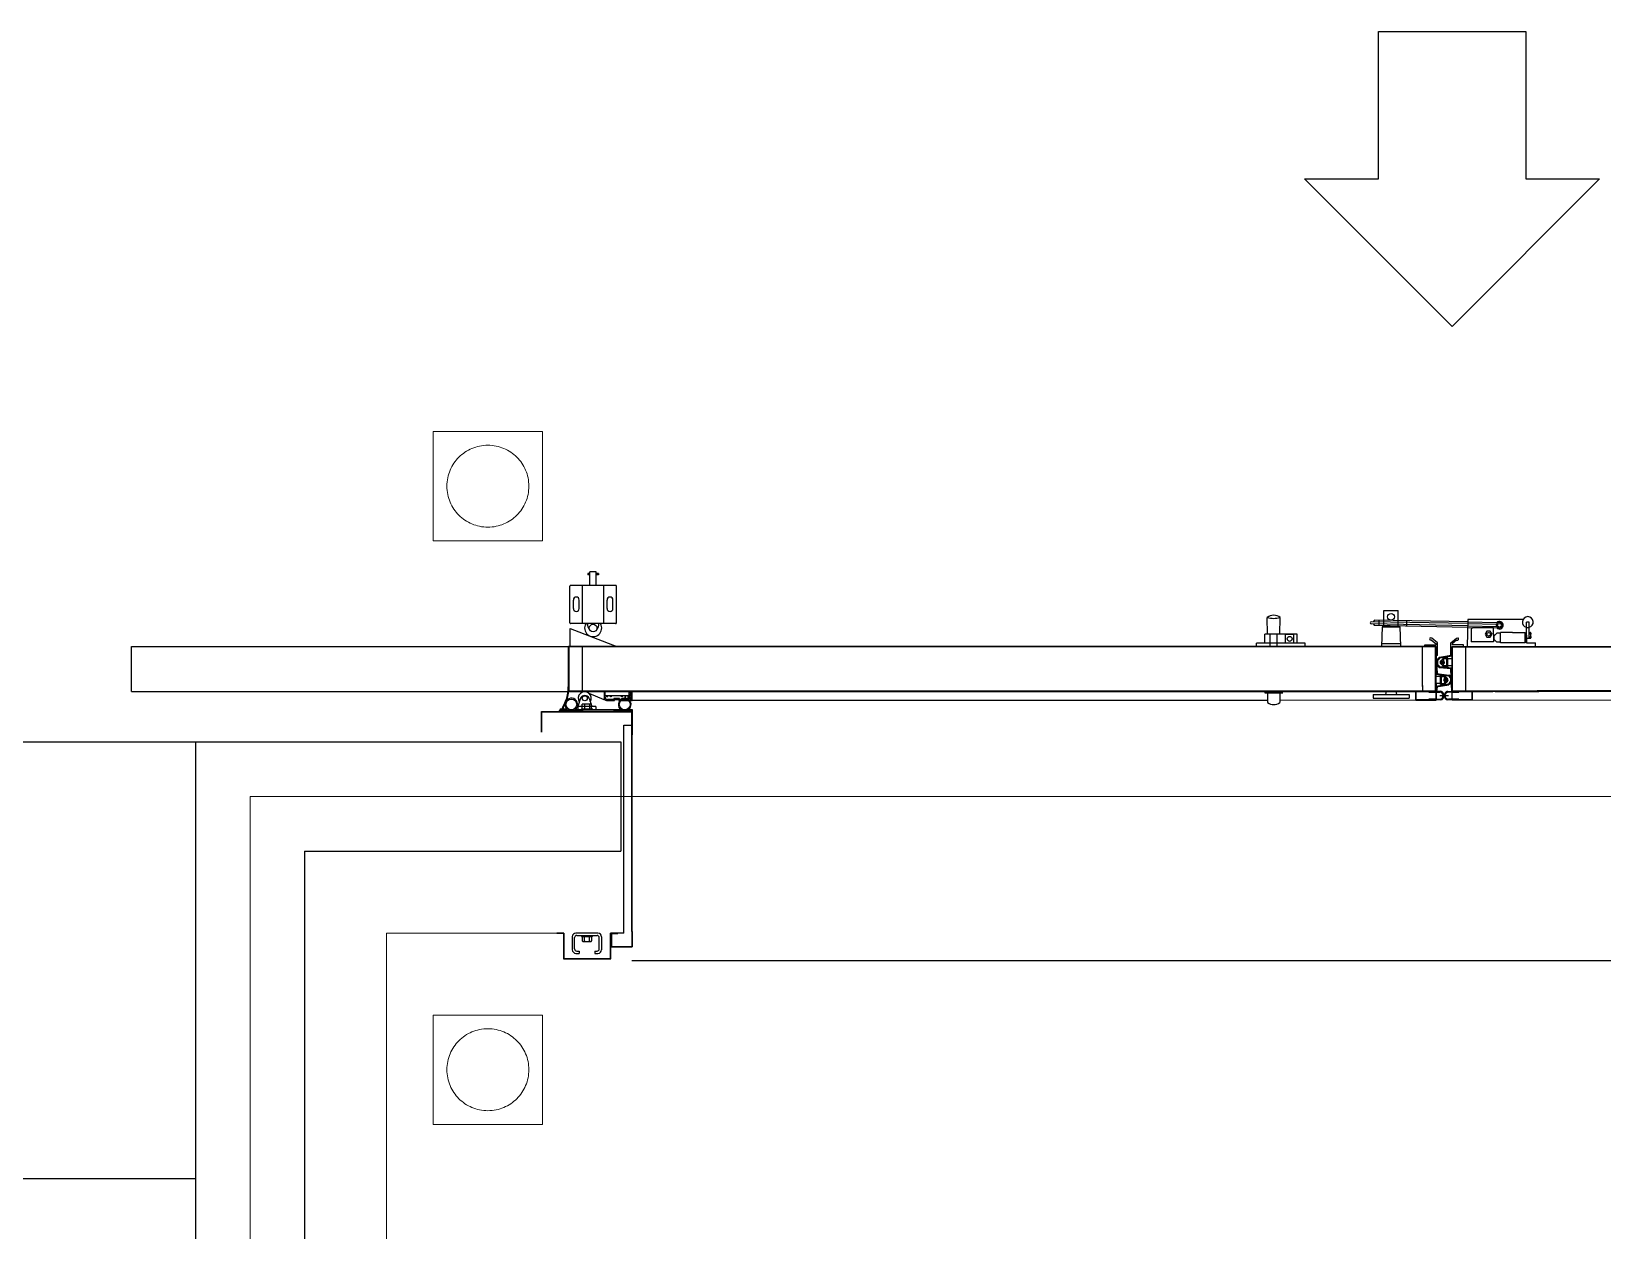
# Model space of a CAD drawing. Header units: millimetres. Extents: x 8456 to 190005487, y 619 to 455456909.
# Drawn here: x 203224 to 203666.8, y 156622.1 to 156960.1 of the extents above; entities that cross this region are included whole.
import ezdxf

# ---------------------------------------------------------------- set-up
doc = ezdxf.new("R2010")
doc.units = ezdxf.units.MM
doc.header["$LTSCALE"] = 400
doc.header["$MEASUREMENT"] = 0
for name, pattern in [('XR-평면도$0$CEN', [62, 60, -1, 0, -1]), ('XR-평면도$0$DIVIDE', [1.25, 0.5, -0.25, 0, -0.25, 0, -0.25]), ('XR-평면도$0$HID', [2, 1.1, -0.9])]:
    doc.linetypes.add(name, pattern=pattern)
doc.layers.get('0').update_dxf_attribs({"linetype": 'CONTINUOUS'})
doc.layers.add('COL', color=2, linetype='CONTINUOUS')
for name, color, linetype, lineweight in [('XR-평면도$0$A-CNTL', 1, 'XR-평면도$0$CEN', 15), ('XR-평면도$0$A-DWXM-DOOR', 4, 'CONTINUOUS', 25), ('XR-평면도$0$A-FFXM-FURN1', 8, 'XR-평면도$0$HID', 18), ('XR-평면도$0$A-WAXM-BLOC', 3, 'CONTINUOUS', 25), ('XR-평면도$0$A-XXXX-INSL2', 8, 'CONTINUOUS', 18), ('XR-평면도$0$A-XXXX-SYMB', 7, 'CONTINUOUS', 25)]:
    doc.layers.add(name, color=color, linetype=linetype, lineweight=lineweight)

# ---------------------------------------------------------------- blocks, each defined once
blk = doc.blocks.new('A$C2DB436D3')
at = {"layer": 'COL', "color": 8}
for p, q in [((16525.54, 18599.55, 2515.73), (16701.54, 18599.55, 2515.73)), ((16701.54, 18599.55, 2515.73), (16701.54, 18423.55, 2515.73)), ((16701.54, 18423.55, 2515.73), (16525.54, 18423.55, 2515.73))]:
    blk.add_line(p, q, dxfattribs=at)
at = {"layer": 'XR-평면도$0$A-CNTL', "color": 8}
for p, q in [((16723.54, 18577.55, 2515.73), (16723.54, 17785.55, 2515.73)), ((17691.54, 18577.55, 2515.73), (16723.54, 18577.55, 2515.73))]:
    blk.add_line(p, q, dxfattribs=at)
at = {"layer": 'XR-평면도$0$A-DWXM-DOOR', "color": 8}
for p, q in [((16860.43, 18662.56, 2515.73), (16860.43, 18667.99, 2515.73)), ((16862.97, 18667.99, 2515.73), (16860.43, 18667.99, 2515.73)), ((16862.97, 18662.56, 2515.73), (16862.97, 18667.99, 2515.73)), ((16852.28, 18648.76, 2515.73), (16852.28, 18662.2, 2515.73)), ((16870.76, 18662.56, 2515.73), (16852.64, 18662.56, 2515.73)), ((16857.35, 18648.76, 2515.73), (16857.35, 18662.56, 2515.73)), ((16859.53, 18667.39, 2515.73), (16859.53, 18666.84, 2515.73)), ((16860.43, 18667.39, 2515.73), (16859.53, 18667.39, 2515.73)), ((16860.43, 18666.84, 2515.73), (16859.53, 18666.84, 2515.73)), ((16863.87, 18667.39, 2515.73), (16862.97, 18667.39, 2515.73)), ((16863.87, 18666.84, 2515.73), (16862.97, 18666.84, 2515.73)), ((16863.87, 18667.39, 2515.73), (16863.87, 18666.84, 2515.73)), ((16866.05, 18648.76, 2515.73), (16866.05, 18662.56, 2515.73)), ((16871.12, 18648.76, 2515.73), (16871.12, 18662.2, 2515.73)), ((16853.73, 18653.23, 2515.73), (16853.73, 18656.67, 2515.73)), ((16856.08, 18653.23, 2515.73), (16856.08, 18656.67, 2515.73)), ((16867.31, 18653.23, 2515.73), (16867.31, 18656.67, 2515.73)), ((16869.67, 18653.23, 2515.73), (16869.67, 18656.67, 2515.73)), ((16852.28, 18647.53, 2515.73), (16852.28, 18648.76, 2515.73)), ((16857.35, 18647.16, 2515.73), (16857.35, 18648.76, 2515.73)), ((16866.05, 18647.16, 2515.73), (16866.05, 18648.76, 2515.73)), ((16871.12, 18647.53, 2515.73), (16871.12, 18648.76, 2515.73)), ((17133.25, 18642.91, 2515.73), (17133.07, 18649.61, 2515.73)), ((17138.14, 18642.91, 2515.73), (17138.32, 18649.61, 2515.73)), ((17176.33, 18648.56, 2515.73), (17175.78, 18647.92, 2515.73)), ((17213.88, 18647.84, 2515.73), (17176.33, 18648.56, 2515.73)), ((17178.14, 18646.38, 2515.73), (17178.14, 18648.56, 2515.73)), ((17180.04, 18646.17, 2515.73), (17180.04, 18652.51, 2515.73)), ((17180.04, 18652.51, 2515.73), (17185.84, 18652.51, 2515.73)), ((17185.84, 18646.17, 2515.73), (17185.84, 18652.51, 2515.73)), ((17213.91, 18648.89, 2515.73), (17213.55, 18638.02, 2515.73)), ((17236.12, 18648.89, 2515.73), (17213.91, 18648.89, 2515.73)), ((16852.38, 18645.26, 2515.73), (16871.22, 18638.02, 2515.73)), ((16852.38, 18638.02, 2515.73), (16852.38, 18645.26, 2515.73)), ((16870.76, 18647.16, 2515.73), (16852.64, 18647.16, 2515.73)), ((16859.43, 18646.49, 2515.73), (16859.43, 18647.16, 2515.73)), ((16863.96, 18646.49, 2515.73), (16863.96, 18647.16, 2515.73)), ((17132.08, 18639.29, 2515.73), (17132.08, 18642.91, 2515.73)), ((17145.12, 18642.91, 2515.73), (17132.08, 18642.91, 2515.73)), ((17134.34, 18637.87, 2515.73), (17134.34, 18642.91, 2515.73)), ((17137.06, 18637.87, 2515.73), (17137.06, 18642.91, 2515.73)), ((17143.85, 18642.73, 2515.73), (17140.41, 18642.73, 2515.73)), ((17140.41, 18639.29, 2515.73), (17140.41, 18642.73, 2515.73)), ((17143.85, 18639.29, 2515.73), (17143.85, 18642.73, 2515.73)), ((17145.12, 18639.29, 2515.73), (17145.12, 18642.91, 2515.73)), ((17213.86, 18647.19, 2515.73), (17174.97, 18647.92, 2515.73)), ((17213.83, 18646.29, 2515.73), (17174.97, 18647.02, 2515.73)), ((17175.78, 18647.02, 2515.73), (17176.33, 18646.38, 2515.73)), ((17213.8, 18645.67, 2515.73), (17176.33, 18646.38, 2515.73)), ((17179.41, 18645.81, 2515.73), (17179.13, 18638.02, 2515.73)), ((17180.04, 18646.17, 2515.73), (17179.41, 18645.81, 2515.73)), ((17179.41, 18645.81, 2515.73), (17186.47, 18645.81, 2515.73)), ((17180.04, 18646.17, 2515.73), (17185.84, 18646.17, 2515.73)), ((17185.84, 18646.17, 2515.73), (17186.47, 18645.81, 2515.73)), ((17186.47, 18645.81, 2515.73), (17186.74, 18638.02, 2515.73)), ((17189.28, 18646.13, 2515.73), (17189.28, 18648.31, 2515.73)), ((17213.8, 18645.67, 2515.73), (17225.51, 18645.44, 2515.73)), ((17213.83, 18646.29, 2515.73), (17225.52, 18646.07, 2515.73)), ((17213.86, 18647.19, 2515.73), (17225.52, 18646.98, 2515.73)), ((17213.88, 18647.84, 2515.73), (17225.51, 18647.62, 2515.73)), ((17215.19, 18644.59, 2515.73), (17215.19, 18639.82, 2515.73)), ((17224.24, 18645.5, 2515.73), (17216.09, 18645.5, 2515.73)), ((17221.56, 18644.08, 2515.73), (17220.89, 18642.91, 2515.73)), ((17220.89, 18642.91, 2515.73), (17221.56, 18641.73, 2515.73)), ((17222.92, 18644.08, 2515.73), (17221.56, 18644.08, 2515.73)), ((17223.6, 18642.91, 2515.73), (17222.92, 18644.08, 2515.73)), ((17222.92, 18641.73, 2515.73), (17223.6, 18642.91, 2515.73)), ((17224.24, 18645.19, 2515.73), (17224.24, 18645.5, 2515.73)), ((17224.24, 18642.94, 2515.73), (17224.24, 18645.19, 2515.73)), ((17224.24, 18642.94, 2515.73), (17224.24, 18639.82, 2515.73)), ((17225.58, 18643.36, 2515.73), (17224.49, 18642.27, 2515.73)), ((17224.49, 18640.82, 2515.73), (17224.49, 18642.27, 2515.73)), ((17227.03, 18643.36, 2515.73), (17225.58, 18643.36, 2515.73)), ((17231.83, 18643.63, 2515.73), (17227.03, 18643.63, 2515.73)), ((17227.03, 18639.47, 2515.73), (17227.03, 18643.63, 2515.73)), ((17231.83, 18643.63, 2515.73), (17236.99, 18643.63, 2515.73)), ((17236.99, 18639.47, 2515.73), (17236.99, 18643.63, 2515.73)), ((17237.34, 18645.73, 2515.73), (17237.46, 18639.47, 2515.73)), ((17238.55, 18647.8, 2515.73), (17237.46, 18647.8, 2515.73)), ((17237.46, 18639.47, 2515.73), (17237.46, 18647.8, 2515.73)), ((17237.46, 18645.62, 2515.73), (17238.55, 18645.62, 2515.73)), ((17238.55, 18645.62, 2515.73), (17238.55, 18647.8, 2515.73)), ((17238.55, 18641.28, 2515.73), (17238.55, 18645.62, 2515.73)), ((17238.55, 18643.63, 2515.73), (17239.09, 18643.63, 2515.73)), ((17238.55, 18643.09, 2515.73), (17239.09, 18643.09, 2515.73)), ((17239.27, 18643.27, 2515.73), (17239.27, 18643.45, 2515.73)), ((17239.27, 18643.27, 2515.73), (17239.27, 18642.91, 2515.73)), ((17239.27, 18642, 2515.73), (17239.27, 18642.91, 2515.73)), ((16675.79, 18619.9, 2515.73), (16675.79, 18638.02, 2515.73)), ((16675.79, 18638.02, 2515.73), (16851.84, 18638.02, 2515.73)), ((17201.05, 18638.02, 2515.73), (16851.84, 18638.02, 2515.73)), ((16851.84, 18619.9, 2515.73), (16851.84, 18638.02, 2515.73)), ((17200.91, 18637.87, 2515.73), (16851.84, 18637.87, 2515.73)), ((16851.98, 18620.05, 2515.73), (16851.98, 18638.02, 2515.73)), ((16857.42, 18620.05, 2515.73), (16857.42, 18637.87, 2515.73)), ((17073.83, 18637.87, 2515.73), (17073.83, 18637.7, 2515.73)), ((17128.82, 18638.02, 2515.73), (17128.82, 18639.29, 2515.73)), ((17148.38, 18639.29, 2515.73), (17128.82, 18639.29, 2515.73)), ((17148.38, 18638.02, 2515.73), (17148.38, 18639.29, 2515.73)), ((17179.17, 18639.1, 2515.73), (17186.7, 18639.1, 2515.73)), ((17195.62, 18621.81, 2515.73), (17195.62, 18637.87, 2515.73)), ((17196.52, 18638.02, 2515.73), (17196.52, 18638.56, 2515.73)), ((17196.52, 18638.56, 2515.73), (17200.87, 18638.56, 2515.73)), ((17201.05, 18638.02, 2515.73), (17196.52, 18638.02, 2515.73)), ((17199.3, 18640.52, 2515.73), (17198.76, 18640.56, 2515.73)), ((17199.37, 18641.33, 2515.73), (17198.83, 18641.38, 2515.73)), ((17199.3, 18640.52, 2515.73), (17201.11, 18639, 2515.73)), ((17201.59, 18639.47, 2515.73), (17199.37, 18641.33, 2515.73)), ((17200.91, 18620.05, 2515.73), (17200.91, 18637.87, 2515.73)), ((17201.05, 18634.39, 2515.73), (17201.05, 18638.02, 2515.73)), ((17201.05, 18621.81, 2515.73), (17201.05, 18638.02, 2515.73)), ((17201.59, 18634.39, 2515.73), (17201.59, 18639.47, 2515.73)), ((17207.03, 18639.47, 2515.73), (17209.25, 18641.33, 2515.73)), ((17207.03, 18634.39, 2515.73), (17207.03, 18639.47, 2515.73)), ((17209.32, 18640.52, 2515.73), (17207.52, 18639, 2515.73)), ((17207.57, 18638.02, 2515.73), (17563.24, 18638.02, 2515.73)), ((17207.57, 18638.02, 2515.73), (17212.1, 18638.02, 2515.73)), ((17207.57, 18634.39, 2515.73), (17207.57, 18638.02, 2515.73)), ((17207.57, 18634.09, 2515.73), (17207.57, 18638.02, 2515.73)), ((17207.72, 18637.87, 2515.73), (17563.24, 18637.87, 2515.73)), ((17207.72, 18634.09, 2515.73), (17207.72, 18637.87, 2515.73)), ((17212.1, 18638.56, 2515.73), (17207.75, 18638.56, 2515.73)), ((17209.25, 18641.33, 2515.73), (17209.79, 18641.38, 2515.73)), ((17209.32, 18640.52, 2515.73), (17209.86, 18640.56, 2515.73)), ((17212.1, 18638.02, 2515.73), (17212.1, 18638.56, 2515.73)), ((17213.01, 18634.09, 2515.73), (17213.01, 18637.87, 2515.73)), ((17213.55, 18638.56, 2515.73), (17213.55, 18638.02, 2515.73)), ((17224.24, 18639.82, 2515.73), (17215.19, 18639.82, 2515.73)), ((17221.56, 18641.73, 2515.73), (17222.92, 18641.73, 2515.73)), ((17224.49, 18640.82, 2515.73), (17225.58, 18639.74, 2515.73)), ((17227.03, 18639.74, 2515.73), (17225.58, 18639.74, 2515.73)), ((17236.99, 18639.47, 2515.73), (17227.03, 18639.47, 2515.73)), ((17237.46, 18641.28, 2515.73), (17238.55, 18641.28, 2515.73)), ((17237.46, 18639.47, 2515.73), (17241.08, 18639.47, 2515.73)), ((17238.55, 18641.82, 2515.73), (17239.09, 18641.82, 2515.73)), ((17238.55, 18641.28, 2515.73), (17239.09, 18641.28, 2515.73)), ((17239.27, 18642, 2515.73), (17239.27, 18641.64, 2515.73)), ((17239.27, 18641.64, 2515.73), (17239.27, 18641.46, 2515.73)), ((17241.08, 18638.02, 2515.73), (17241.08, 18639.47, 2515.73)), ((17201.05, 18634.29, 2515.73), (17201.05, 18635.55, 2515.73)), ((17201.05, 18634.27, 2515.73), (17201.05, 18635.54, 2515.73)), ((17201.59, 18634.39, 2515.73), (17201.05, 18634.39, 2515.73)), ((17201.41, 18628.1, 2515.73), (17201.05, 18634.39, 2515.73)), ((17201.62, 18627.12, 2515.73), (17201.2, 18634.39, 2515.73)), ((17202.43, 18633.58, 2515.73), (17202.34, 18633.55, 2515.73)), ((17207.21, 18634.39, 2515.73), (17202.43, 18633.58, 2515.73)), ((17207.57, 18629.23, 2515.73), (17202.5, 18629.77, 2515.73)), ((17207.57, 18634.09, 2515.73), (17202.51, 18633.22, 2515.73)), ((17203.95, 18632.41, 2515.73), (17203.95, 18632.48, 2515.73)), ((17203.95, 18630.67, 2515.73), (17203.95, 18630.75, 2515.73)), ((17205.76, 18633.39, 2515.73), (17204.49, 18633.39, 2515.73)), ((17205.4, 18633.02, 2515.73), (17204.49, 18633.02, 2515.73)), ((17205.4, 18630.13, 2515.73), (17204.49, 18630.13, 2515.73)), ((17205.76, 18629.76, 2515.73), (17204.49, 18629.76, 2515.73)), ((17205.4, 18629.76, 2515.73), (17205.4, 18633.39, 2515.73)), ((17205.76, 18629.76, 2515.73), (17205.76, 18633.39, 2515.73)), ((17207.57, 18632.93, 2515.73), (17205.76, 18632.93, 2515.73)), ((17205.76, 18630.22, 2515.73), (17205.76, 18632.93, 2515.73)), ((17207.57, 18630.22, 2515.73), (17205.76, 18630.22, 2515.73)), ((17207.03, 18634.39, 2515.73), (17207.57, 18634.39, 2515.73)), ((17207.57, 18634.29, 2515.73), (17207.57, 18635.55, 2515.73)), ((17207.57, 18634.27, 2515.73), (17207.57, 18635.54, 2515.73)), ((17207.57, 18634.27, 2515.73), (17207.57, 18634.09, 2515.73)), ((17207.57, 18629.23, 2515.73), (17207.57, 18634.09, 2515.73)), ((17207.72, 18629.23, 2515.73), (17207.72, 18634.09, 2515.73)), ((17213.01, 18629.23, 2515.73), (17213.01, 18634.09, 2515.73)), ((17201.05, 18627.98, 2515.73), (17201.05, 18629.25, 2515.73)), ((17201.05, 18628.29, 2515.73), (17201.41, 18628.29, 2515.73)), ((17201.05, 18627.98, 2515.73), (17201.05, 18627.8, 2515.73)), ((17201.05, 18627.8, 2515.73), (17201.05, 18627.62, 2515.73)), ((17201.05, 18626.85, 2515.73), (17206.12, 18626.11, 2515.73)), ((17201.05, 18623.11, 2515.73), (17201.05, 18625.83, 2515.73)), ((17202.86, 18625.83, 2515.73), (17201.05, 18625.83, 2515.73)), ((17201.41, 18628.29, 2515.73), (17201.41, 18627.15, 2515.73)), ((17201.41, 18627.15, 2515.73), (17206.19, 18626.47, 2515.73)), ((17202.44, 18629.42, 2515.73), (17202.34, 18629.45, 2515.73)), ((17207.21, 18628.92, 2515.73), (17202.44, 18629.42, 2515.73)), ((17202.86, 18626.28, 2515.73), (17204.13, 18626.28, 2515.73)), ((17202.86, 18622.66, 2515.73), (17202.86, 18626.28, 2515.73)), ((17203.22, 18622.66, 2515.73), (17203.22, 18626.28, 2515.73)), ((17203.22, 18625.92, 2515.73), (17204.13, 18625.92, 2515.73)), ((17204.67, 18625.3, 2515.73), (17204.67, 18625.37, 2515.73)), ((17204.67, 18623.56, 2515.73), (17204.67, 18623.64, 2515.73)), ((17205, 18624.75, 2515.73), (17204.75, 18624.51, 2515.73)), ((17204.76, 18624.54, 2515.73), (17205.11, 18624.19, 2515.73)), ((17204.76, 18624.38, 2515.73), (17204.95, 18624.19, 2515.73)), ((17205.14, 18624.74, 2515.73), (17204.77, 18624.36, 2515.73)), ((17204.81, 18624.65, 2515.73), (17205.22, 18624.24, 2515.73)), ((17205.24, 18624.68, 2515.73), (17204.83, 18624.27, 2515.73)), ((17204.9, 18624.72, 2515.73), (17205.29, 18624.33, 2515.73)), ((17205.3, 18624.58, 2515.73), (17204.92, 18624.2, 2515.73)), ((17205.02, 18624.76, 2515.73), (17205.33, 18624.46, 2515.73)), ((17205.32, 18624.44, 2515.73), (17205.06, 18624.18, 2515.73)), ((17206.19, 18626.47, 2515.73), (17206.29, 18626.44, 2515.73)), ((17207.43, 18619.9, 2515.73), (17207.06, 18628.92, 2515.73)), ((17207.21, 18628.92, 2515.73), (17207.06, 18628.92, 2515.73)), ((17207.57, 18619.9, 2515.73), (17207.21, 18628.92, 2515.73)), ((17207.21, 18628.91, 2515.73), (17207.21, 18628.92, 2515.73)), ((17207.57, 18628.91, 2515.73), (17207.21, 18628.91, 2515.73)), ((17207.57, 18619.9, 2515.73), (17207.57, 18629.23, 2515.73)), ((17207.57, 18629.04, 2515.73), (17207.57, 18629.23, 2515.73)), ((17207.57, 18629.04, 2515.73), (17207.57, 18628.91, 2515.73)), ((17207.72, 18619.9, 2515.73), (17207.72, 18629.23, 2515.73)), ((17213.01, 18620.05, 2515.73), (17213.01, 18629.23, 2515.73)), ((16675.79, 18619.9, 2515.73), (16851.47, 18619.9, 2515.73)), ((16851.49, 18621.72, 2515.73), (16851.49, 18619.9, 2515.73)), ((16851.83, 18621.72, 2515.73), (16851.49, 18621.72, 2515.73)), ((16851.83, 18621.72, 2515.73), (16851.82, 18619.9, 2515.73)), ((16851.84, 18619.9, 2515.73), (17201.05, 18619.9, 2515.73)), ((16851.98, 18620.05, 2515.73), (17200.91, 18620.05, 2515.73)), ((16856.62, 18617.1, 2515.73), (16855.53, 18613.85, 2515.73)), ((16860.06, 18617.1, 2515.73), (16861.15, 18613.85, 2515.73)), ((16866.18, 18616.42, 2515.73), (16860.16, 18618.98, 2515.73)), ((16866.18, 18619.9, 2515.73), (16866.18, 18617.14, 2515.73)), ((16866.18, 18617.14, 2515.73), (16866.18, 18616.42, 2515.73)), ((16866.54, 18617.5, 2515.73), (16866.54, 18619.9, 2515.73)), ((16876.14, 18618.05, 2515.73), (16866.54, 18618.05, 2515.73)), ((16872.34, 18616.96, 2515.73), (16869.98, 18616.96, 2515.73)), ((16869.98, 18616.96, 2515.73), (16869.98, 18616.59, 2515.73)), ((16872.34, 18616.59, 2515.73), (16872.34, 18616.96, 2515.73)), ((16876.14, 18618.04, 2515.73), (16875.6, 18618.04, 2515.73)), ((16875.6, 18618.04, 2515.73), (16875.6, 18616.59, 2515.73)), ((16875.96, 18616.23, 2515.73), (16875.96, 18617.68, 2515.73)), ((16875.96, 18617.68, 2515.73), (16876.69, 18617.68, 2515.73)), ((16876.14, 18618.04, 2515.73), (16876.14, 18619.9, 2515.73)), ((16876.23, 18617.24, 2515.73), (16876.17, 18616.55, 2515.73)), ((16876.59, 18617.24, 2515.73), (16876.23, 18617.24, 2515.73)), ((16877.4, 18619.86, 2515.73), (16876.37, 18619.86, 2515.73)), ((16876.37, 18619.86, 2515.73), (16876.37, 18619.3, 2515.73)), ((16876.37, 18619.3, 2515.73), (16876.64, 18619.3, 2515.73)), ((16876.59, 18617.24, 2515.73), (16876.64, 18616.55, 2515.73)), ((16876.64, 18619.3, 2515.73), (16876.64, 18619.5, 2515.73)), ((16876.64, 18619.5, 2515.73), (16877.09, 18619.5, 2515.73)), ((16877.05, 18619.49, 2515.73), (16876.69, 18619.49, 2515.73)), ((16876.69, 18619.49, 2515.73), (16876.69, 18618.59, 2515.73)), ((16876.69, 18617.68, 2515.73), (16876.69, 18616.59, 2515.73)), ((16877.05, 18616.59, 2515.73), (16877.05, 18619.49, 2515.73)), ((16877.09, 18619.5, 2515.73), (16877.09, 18616.55, 2515.73)), ((16877.4, 18616.19, 2515.73), (16877.4, 18619.86, 2515.73)), ((17132.08, 18620.05, 2515.73), (17132.08, 18619.36, 2515.73)), ((17132.08, 18619.36, 2515.73), (17139.32, 18619.36, 2515.73)), ((17133.25, 18619.36, 2515.73), (17133.25, 18615.47, 2515.73)), ((17138.14, 18619.36, 2515.73), (17138.14, 18615.47, 2515.73)), ((17175.69, 18618.64, 2515.73), (17175.69, 18617.19, 2515.73)), ((17175.69, 18618.64, 2515.73), (17190.18, 18618.64, 2515.73)), ((17175.69, 18617.19, 2515.73), (17190.18, 18617.19, 2515.73)), ((17180.95, 18619.9, 2515.73), (17180.76, 18618.64, 2515.73)), ((17184.93, 18619.9, 2515.73), (17185.11, 18618.64, 2515.73)), ((17190.18, 18618.64, 2515.73), (17190.18, 18617.19, 2515.73)), ((17192.9, 18616.28, 2515.73), (17192.9, 18619.9, 2515.73)), ((17193.05, 18619.9, 2515.73), (17198.19, 18619.9, 2515.73)), ((17193.05, 18616.43, 2515.73), (17193.05, 18619.9, 2515.73)), ((17193.05, 18616.43, 2515.73), (17193.05, 18619.9, 2515.73)), ((17194.92, 18619.9, 2515.73), (17198.83, 18619.9, 2515.73)), ((17195.62, 18622.29, 2515.73), (17195.62, 18620.05, 2515.73)), ((17198.19, 18619.9, 2515.73), (17198.19, 18619.54, 2515.73)), ((17198.19, 18619.54, 2515.73), (17198.19, 18619.9, 2515.73)), ((17198.19, 18619.54, 2515.73), (17201.05, 18619.54, 2515.73)), ((17198.19, 18619.54, 2515.73), (17202.57, 18619.54, 2515.73)), ((17199.24, 18619.9, 2515.73), (17200.91, 18619.9, 2515.73)), ((17202.86, 18623.11, 2515.73), (17201.05, 18623.11, 2515.73)), ((17201.05, 18622.79, 2515.73), (17201.05, 18622.97, 2515.73)), ((17201.05, 18622.02, 2515.73), (17206.12, 18622.91, 2515.73)), ((17201.05, 18622.79, 2515.73), (17201.05, 18621.53, 2515.73)), ((17201.05, 18621.65, 2515.73), (17206.19, 18622.56, 2515.73)), ((17201.05, 18622.29, 2515.73), (17201.05, 18619.9, 2515.73)), ((17201.41, 18621.71, 2515.73), (17201.05, 18619.9, 2515.73)), ((17201.05, 18620.57, 2515.73), (17201.41, 18620.57, 2515.73)), ((17202.93, 18619.9, 2515.73), (17201.05, 18619.9, 2515.73)), ((17202.93, 18619.9, 2515.73), (17201.05, 18619.9, 2515.73)), ((17201.05, 18619.54, 2515.73), (17201.05, 18616.79, 2515.73)), ((17201.05, 18616.79, 2515.73), (17201.05, 18619.54, 2515.73)), ((17201.52, 18621.73, 2515.73), (17201.2, 18619.9, 2515.73)), ((17201.41, 18620.57, 2515.73), (17201.41, 18621.72, 2515.73)), ((17202.57, 18618.17, 2515.73), (17206.05, 18618.17, 2515.73)), ((17202.86, 18622.66, 2515.73), (17204.13, 18622.66, 2515.73)), ((17203.22, 18623.02, 2515.73), (17204.13, 18623.02, 2515.73)), ((17205.69, 18619.9, 2515.73), (17223.92, 18619.9, 2515.73)), ((17210.29, 18619.54, 2515.73), (17206.05, 18619.54, 2515.73)), ((17206.19, 18622.56, 2515.73), (17206.28, 18622.59, 2515.73)), ((17207.57, 18619.54, 2515.73), (17210.29, 18619.54, 2515.73)), ((17207.57, 18616.79, 2515.73), (17207.57, 18619.54, 2515.73)), ((17207.57, 18616.79, 2515.73), (17207.57, 18619.54, 2515.73)), ((17207.57, 18616.79, 2515.73), (17207.57, 18619.54, 2515.73)), ((17207.72, 18620.05, 2515.73), (17225.58, 18620.05, 2515.73)), ((17209.38, 18619.9, 2515.73), (17207.72, 18619.9, 2515.73)), ((17208.53, 18619.54, 2515.73), (17210.29, 18619.54, 2515.73)), ((17210.29, 18619.9, 2515.73), (17215.58, 18619.9, 2515.73)), ((17210.29, 18619.54, 2515.73), (17210.29, 18619.9, 2515.73)), ((17210.29, 18619.9, 2515.73), (17215.58, 18619.9, 2515.73)), ((17210.29, 18619.54, 2515.73), (17210.29, 18619.9, 2515.73)), ((17213.01, 18620.12, 2515.73), (17212.93, 18620.05, 2515.73)), ((17215.58, 18619.9, 2515.73), (17215.58, 18616.43, 2515.73)), ((17215.58, 18619.9, 2515.73), (17215.58, 18616.43, 2515.73)), ((17215.58, 18616.43, 2515.73), (17215.58, 18619.9, 2515.73)), ((17215.72, 18616.28, 2515.73), (17215.72, 18619.9, 2515.73)), ((17224.81, 18619.9, 2515.73), (17223.15, 18619.9, 2515.73)), ((17225.58, 18619.9, 2515.73), (17223.92, 18619.9, 2515.73)), ((17224.81, 18620.05, 2515.73), (17241.74, 18620.05, 2515.73)), ((17224.81, 18619.9, 2515.73), (17241.74, 18619.9, 2515.73)), ((17225.58, 18620.05, 2515.73), (17242.51, 18620.05, 2515.73)), ((17225.58, 18619.9, 2515.73), (17242.51, 18619.9, 2515.73)), ((17563.09, 18620.05, 2515.73), (17241.74, 18620.05, 2515.73)), ((17563.24, 18619.9, 2515.73), (17241.74, 18619.9, 2515.73)), ((16840.88, 18603.51, 2515.73), (16840.88, 18611.81, 2515.73)), ((16840.88, 18611.81, 2515.73), (16877.39, 18611.81, 2515.73)), ((16841.02, 18603.51, 2515.73), (16841.02, 18611.66, 2515.73)), ((16841.02, 18611.66, 2515.73), (16877.25, 18611.66, 2515.73)), ((16848.61, 18612.84, 2515.73), (16847.93, 18611.82, 2515.73)), ((16848.5, 18612.27, 2515.73), (16849.06, 18612.27, 2515.73)), ((16848.5, 18612.27, 2515.73), (16849.06, 18612.27, 2515.73)), ((16848.5, 18612.27, 2515.73), (16848.5, 18611.81, 2515.73)), ((16848.61, 18612.84, 2515.73), (16849.22, 18612.84, 2515.73)), ((16849.28, 18611.8, 2515.73), (16848.99, 18611.94, 2515.73)), ((16849.39, 18612.27, 2515.73), (16850.71, 18612.27, 2515.73)), ((16849.39, 18612.27, 2515.73), (16850.71, 18612.27, 2515.73)), ((16849.55, 18612.84, 2515.73), (16850.59, 18612.84, 2515.73)), ((16849.93, 18612.26, 2515.73), (16851.75, 18612.26, 2515.73)), ((16849.93, 18612.26, 2515.73), (16849.93, 18611.81, 2515.73)), ((16849.93, 18612.22, 2515.73), (16850.71, 18612.22, 2515.73)), ((16849.93, 18612.16, 2515.73), (16850.71, 18612.16, 2515.73)), ((16849.93, 18612.11, 2515.73), (16850.71, 18612.11, 2515.73)), ((16849.93, 18612.05, 2515.73), (16850.71, 18612.05, 2515.73)), ((16849.93, 18612, 2515.73), (16850.71, 18612, 2515.73)), ((16849.93, 18611.94, 2515.73), (16850.71, 18611.95, 2515.73)), ((16849.93, 18611.89, 2515.73), (16850.71, 18611.89, 2515.73)), ((16849.93, 18611.84, 2515.73), (16857.36, 18611.82, 2515.73)), ((16850.59, 18612.84, 2515.73), (16851.61, 18612.27, 2515.73)), ((16850.71, 18612.27, 2515.73), (16851.61, 18612.27, 2515.73)), ((16850.71, 18612.27, 2515.73), (16857.36, 18612.26, 2515.73)), ((16850.71, 18612.22, 2515.73), (16857.36, 18612.2, 2515.73)), ((16850.71, 18612.16, 2515.73), (16857.36, 18612.15, 2515.73)), ((16850.71, 18612.11, 2515.73), (16857.36, 18612.1, 2515.73)), ((16850.71, 18612.05, 2515.73), (16857.36, 18612.04, 2515.73)), ((16850.71, 18612, 2515.73), (16857.36, 18611.99, 2515.73)), ((16850.71, 18611.95, 2515.73), (16857.36, 18611.93, 2515.73)), ((16850.71, 18611.89, 2515.73), (16857.36, 18611.88, 2515.73)), ((16854.1, 18612.26, 2515.73), (16857.36, 18612.26, 2515.73)), ((16873.19, 18612.26, 2515.73), (16854.13, 18612.26, 2515.73)), ((16872.67, 18612.41, 2515.73), (16854.68, 18612.41, 2515.73)), ((16854.68, 18612.41, 2515.73), (16854.68, 18612.26, 2515.73)), ((16862.78, 18613.85, 2515.73), (16855.53, 18613.85, 2515.73)), ((16855.53, 18613.85, 2515.73), (16855.53, 18612.41, 2515.73)), ((16857.02, 18612.41, 2515.73), (16857.02, 18612.68, 2515.73)), ((16857.02, 18612.59, 2515.73), (16861.37, 18612.59, 2515.73)), ((16857.2, 18612.86, 2515.73), (16861.19, 18612.86, 2515.73)), ((16857.29, 18612.86, 2515.73), (16857.29, 18614.67, 2515.73)), ((16857.36, 18612.26, 2515.73), (16857.36, 18611.81, 2515.73)), ((16857.48, 18614.85, 2515.73), (16860.92, 18614.85, 2515.73)), ((16858.2, 18614.67, 2515.73), (16858.2, 18612.86, 2515.73)), ((16860.19, 18614.67, 2515.73), (16860.19, 18612.86, 2515.73)), ((16861.1, 18612.86, 2515.73), (16861.1, 18614.67, 2515.73)), ((16861.37, 18612.41, 2515.73), (16861.37, 18612.68, 2515.73)), ((16862.78, 18613.85, 2515.73), (16862.78, 18612.41, 2515.73)), ((16867.09, 18616.23, 2515.73), (16870.35, 18616.23, 2515.73)), ((16869.98, 18616.59, 2515.73), (16867.45, 18616.59, 2515.73)), ((16873.23, 18612.26, 2515.73), (16869.97, 18612.26, 2515.73)), ((16869.97, 18612.26, 2515.73), (16869.97, 18611.81, 2515.73)), ((16877.39, 18612.21, 2515.73), (16869.97, 18612.21, 2515.73)), ((16877.39, 18612.15, 2515.73), (16869.97, 18612.15, 2515.73)), ((16877.39, 18612.1, 2515.73), (16869.97, 18612.1, 2515.73)), ((16877.39, 18612.04, 2515.73), (16869.97, 18612.04, 2515.73)), ((16877.39, 18611.99, 2515.73), (16869.97, 18611.99, 2515.73)), ((16877.39, 18611.93, 2515.73), (16869.97, 18611.93, 2515.73)), ((16877.39, 18611.88, 2515.73), (16869.97, 18611.88, 2515.73)), ((16877.39, 18611.83, 2515.73), (16869.97, 18611.83, 2515.73)), ((16869.97, 18611.81, 2515.73), (16877.39, 18611.81, 2515.73)), ((16870.35, 18616.23, 2515.73), (16870.35, 18616.59, 2515.73)), ((16870.35, 18616.59, 2515.73), (16871.98, 18616.59, 2515.73)), ((16871.98, 18616.59, 2515.73), (16871.98, 18616.23, 2515.73)), ((16871.98, 18616.23, 2515.73), (16875.96, 18616.23, 2515.73)), ((16875.6, 18616.59, 2515.73), (16872.34, 18616.59, 2515.73)), ((16872.67, 18612.41, 2515.73), (16872.67, 18612.26, 2515.73)), ((16877.39, 18612.26, 2515.73), (16875.58, 18612.26, 2515.73)), ((16877.54, 18612.41, 2515.73), (16875.79, 18612.41, 2515.73)), ((16875.79, 18612.41, 2515.73), (16875.79, 18612.26, 2515.73)), ((16876.17, 18616.19, 2515.73), (16876.17, 18616.55, 2515.73)), ((16876.17, 18616.19, 2515.73), (16877.4, 18616.19, 2515.73)), ((16877.09, 18616.55, 2515.73), (16876.64, 18616.55, 2515.73)), ((16876.69, 18616.59, 2515.73), (16877.05, 18616.59, 2515.73)), ((16877.25, 18523.24, 2515.73), (16877.25, 18611.66, 2515.73)), ((16877.39, 18611.81, 2515.73), (16877.39, 18612.26, 2515.73)), ((16877.39, 18523.24, 2515.73), (16877.39, 18611.81, 2515.73)), ((17133.25, 18616.27, 2515.73), (16877.4, 18616.24, 2515.73)), ((16877.54, 18611.81, 2515.73), (16877.54, 18612.41, 2515.73)), ((16877.54, 18602.44, 2515.73), (16877.54, 18611.81, 2515.73)), ((17192.9, 18616.28, 2515.73), (17138.14, 18616.27, 2515.73)), ((17192.9, 18616.28, 2515.73), (17201.05, 18616.28, 2515.73)), ((17198.19, 18616.43, 2515.73), (17193.05, 18616.43, 2515.73)), ((17193.05, 18616.43, 2515.73), (17201.05, 18616.43, 2515.73)), ((17195, 18616.43, 2515.73), (17199.06, 18616.43, 2515.73)), ((17198.19, 18616.79, 2515.73), (17198.19, 18616.43, 2515.73)), ((17201.05, 18616.79, 2515.73), (17198.19, 18616.79, 2515.73)), ((17198.19, 18616.43, 2515.73), (17198.19, 18616.79, 2515.73)), ((17198.19, 18616.79, 2515.73), (17202.57, 18616.79, 2515.73)), ((17202.93, 18616.43, 2515.73), (17200.91, 18616.43, 2515.73)), ((17201.05, 18616.43, 2515.73), (17201.05, 18616.28, 2515.73)), ((17208, 18616.43, 2515.73), (17205.69, 18616.43, 2515.73)), ((17210.29, 18616.79, 2515.73), (17206.05, 18616.79, 2515.73)), ((17210.29, 18616.79, 2515.73), (17207.57, 18616.79, 2515.73)), ((17207.57, 18616.43, 2515.73), (17207.57, 18616.28, 2515.73)), ((17215.58, 18616.43, 2515.73), (17207.57, 18616.43, 2515.73)), ((17215.72, 18616.28, 2515.73), (17207.57, 18616.28, 2515.73)), ((17208.53, 18616.43, 2515.73), (17208, 18616.43, 2515.73)), ((17210.29, 18616.79, 2515.73), (17208.53, 18616.79, 2515.73)), ((17210.29, 18616.43, 2515.73), (17210.29, 18616.79, 2515.73)), ((17210.29, 18616.43, 2515.73), (17210.29, 18616.79, 2515.73)), ((17215.58, 18616.43, 2515.73), (17210.29, 18616.43, 2515.73)), ((17215.58, 18616.43, 2515.73), (17210.29, 18616.43, 2515.73)), ((17279.54, 18616.27, 2515.73), (17215.72, 18616.28, 2515.73)), ((16873.99, 18606.23, 2515.73), (16877.25, 18606.23, 2515.73)), ((16873.99, 18522.55, 2515.73), (16873.99, 18606.23, 2515.73)), ((16873.99, 18522.55, 2515.73), (16873.99, 18603.51, 2515.73)), ((16877.54, 18602.44, 2515.73), (16877.39, 18602.44, 2515.73)), ((16847.06, 18522.55, 2515.73), (16847.06, 18522.37, 2515.73)), ((16849.96, 18522.55, 2515.73), (16847.06, 18522.55, 2515.73)), ((16849.78, 18522.37, 2515.73), (16847.06, 18522.37, 2515.73)), ((16849.78, 18522.37, 2515.73), (16849.78, 18512.17, 2515.73)), ((16849.96, 18522.55, 2515.73), (16849.96, 18512.17, 2515.73)), ((16863.63, 18522.55, 2515.73), (16854.76, 18522.55, 2515.73)), ((16868.67, 18512.17, 2515.73), (16868.67, 18522.55, 2515.73)), ((16873.99, 18522.55, 2515.73), (16868.67, 18522.55, 2515.73)), ((16868.86, 18522.37, 2515.73), (16871.57, 18522.37, 2515.73)), ((16868.86, 18512.17, 2515.73), (16868.86, 18522.37, 2515.73)), ((16868.95, 18522.37, 2515.73), (16868.95, 18516.97, 2515.73)), ((16869.1, 18522.37, 2515.73), (16869.1, 18517.12, 2515.73)), ((16871.57, 18522.37, 2515.73), (16871.57, 18522.55, 2515.73)), ((16877.25, 18523.24, 2515.73), (16877.25, 18517.12, 2515.73)), ((16877.39, 18523.24, 2515.73), (16877.39, 18516.97, 2515.73)), ((16853.31, 18521.1, 2515.73), (16853.31, 18515.85, 2515.73)), ((16854.21, 18516.21, 2515.73), (16854.21, 18520.74, 2515.73)), ((16855.12, 18521.65, 2515.73), (16863.27, 18521.65, 2515.73)), ((16857.02, 18521.65, 2515.73), (16857.02, 18521.37, 2515.73)), ((16857.02, 18521.47, 2515.73), (16861.37, 18521.47, 2515.73)), ((16857.2, 18521.19, 2515.73), (16861.19, 18521.19, 2515.73)), ((16857.29, 18521.19, 2515.73), (16857.29, 18519.38, 2515.73)), ((16857.48, 18519.2, 2515.73), (16860.92, 18519.2, 2515.73)), ((16858.2, 18519.38, 2515.73), (16858.2, 18521.19, 2515.73)), ((16860.19, 18519.38, 2515.73), (16860.19, 18521.19, 2515.73)), ((16861.1, 18521.19, 2515.73), (16861.1, 18519.38, 2515.73)), ((16861.37, 18521.65, 2515.73), (16861.37, 18521.37, 2515.73)), ((16864.18, 18516.21, 2515.73), (16864.18, 18520.74, 2515.73)), ((16865.08, 18521.1, 2515.73), (16865.08, 18515.85, 2515.73)), ((16868.95, 18516.97, 2515.73), (16877.39, 18516.97, 2515.73)), ((16869.1, 18517.12, 2515.73), (16877.25, 18517.12, 2515.73)), ((16849.78, 18512.17, 2515.73), (16868.86, 18512.17, 2515.73)), ((16849.96, 18512.36, 2515.73), (16868.67, 18512.36, 2515.73)), ((16854.76, 18514.4, 2515.73), (16856.03, 18514.4, 2515.73)), ((16855.12, 18515.31, 2515.73), (16856.03, 18515.31, 2515.73)), ((16856.03, 18515.31, 2515.73), (16856.03, 18514.4, 2515.73)), ((16862.37, 18515.31, 2515.73), (16863.27, 18515.31, 2515.73)), ((16862.37, 18515.31, 2515.73), (16862.37, 18514.4, 2515.73)), ((16862.37, 18514.4, 2515.73), (16863.63, 18514.4, 2515.73))]:
    blk.add_line(p, q, dxfattribs=at)
at = {"layer": 'XR-평면도$0$A-DWXM-DOOR', "color": 8, "linetype": 'XR-평면도$0$DIVIDE', "ltscale": 50}
blk.add_line((16877.25, 18511.55, 2515.73), (17537.68, 18511.55, 2515.73), dxfattribs=at)
at = {"layer": 'XR-평면도$0$A-DWXM-DOOR', "color": 8}
for centre, radius in [((17182.94, 18649.88, 2515.73), 1.36), ((16861.7, 18645.37, 2515.73), 1.54), ((17222.24, 18642.91, 2515.73), 0.732), ((17226.6, 18646.53, 2515.73), 1.18), ((17226.6, 18646.53, 2515.73), 0.725), ((17142.13, 18641.01, 2515.73), 0.996), ((17203.59, 18631.58, 2515.73), 0.543), ((17203.59, 18631.58, 2515.73), 0.29), ((17205.04, 18624.47, 2515.73), 0.543), ((17205.04, 18624.47, 2515.73), 0.29), ((16858.31, 18617.11, 2515.73), 0.996), ((16867.4, 18617.87, 2515.73), 0.181), ((16868.8, 18617.87, 2515.73), 0.181), ((16873.25, 18617.87, 2515.73), 0.181), ((16874.66, 18617.87, 2515.73), 0.181), ((16852.92, 18614.62, 2515.73), 2.17), ((16874.41, 18614.62, 2515.73), 2.17)]:
    blk.add_circle(centre, radius, dxfattribs=at)
for centre, radius, start, end in [((16852.64, 18662.2, 2515.73), 0.362, 90, 180), ((16870.76, 18662.2, 2515.73), 0.362, 0, 90), ((16854.91, 18656.67, 2515.73), 1.18, 0, 180), ((16868.49, 18656.67, 2515.73), 1.18, 0, 180), ((16854.91, 18653.23, 2515.73), 1.18, 180, 0), ((16868.49, 18653.23, 2515.73), 1.18, 180, 0), ((17135.7, 18646.25, 2515.73), 4.26, 51.94879, 128.05121), ((17135.7, 18660.05, 2515.73), 10.77, 255.8746, 284.10663), ((17238, 18647.8, 2515.73), 2.17, 284.47751, 255.52249), ((16852.64, 18647.53, 2515.73), 0.362, 180, 270), ((16861.7, 18645.37, 2515.73), 3.44, 148.63779, 31.36221), ((16861.75, 18646.7, 2515.73), 2.32, 174.80569, 228.85037), ((16861.65, 18646.7, 2515.73), 2.32, 311.14963, 5.19431), ((16870.76, 18647.53, 2515.73), 0.362, 270, 0), ((17174.97, 18647.47, 2515.73), 0.453, 90, 270), ((17216.09, 18644.59, 2515.73), 0.906, 90, 180), ((17226.6, 18646.53, 2515.73), 1.54, 224.90033, 135.09967), ((17239.09, 18643.45, 2515.73), 0.181, 0, 90), ((17239.09, 18643.27, 2515.73), 0.181, 270, 0), ((17239.09, 18642.91, 2515.73), 0.181, 0, 90), ((17198.86, 18640.96, 2515.73), 0.412, 94.23, 255.7465), ((17200.79, 18638.89, 2515.73), 0.341, 284.51833, 19.26504), ((17207.84, 18638.89, 2515.73), 0.341, 160.73496, 255.48167), ((17209.76, 18640.96, 2515.73), 0.412, 284.2535, 85.77), ((17239.09, 18642, 2515.73), 0.181, 270, 0), ((17239.09, 18641.64, 2515.73), 0.181, 0, 90), ((17239.09, 18641.46, 2515.73), 0.181, 270, 0), ((17203.69, 18631.5, 2515.73), 2.45, 123.41734, 236.75825), ((17203.69, 18631.5, 2515.73), 2.09, 124.39009, 235.43678), ((17203.59, 18631.58, 2515.73), 0.906, 90, 270), ((17204.49, 18632.48, 2515.73), 0.906, 90, 180), ((17204.49, 18630.67, 2515.73), 0.906, 180, 270), ((17204.49, 18632.48, 2515.73), 0.543, 90, 180), ((17203.59, 18631.58, 2515.73), 0.906, 293.57818, 66.42182), ((17204.49, 18630.67, 2515.73), 0.543, 180, 270), ((17204.13, 18625.37, 2515.73), 0.906, 0, 90), ((17204.13, 18625.37, 2515.73), 0.543, 0, 90), ((17205.04, 18624.47, 2515.73), 0.906, 113.57818, 246.42182), ((17204.13, 18623.56, 2515.73), 0.543, 270, 0), ((17204.13, 18623.56, 2515.73), 0.906, 270, 0), ((17205.04, 18624.47, 2515.73), 0.906, 270, 90), ((17205.16, 18624.51, 2515.73), 1.86, 300.94166, 59.245), ((17205.16, 18624.52, 2515.73), 2.23, 300.17301, 59.63999), ((16840.83, 18620.15, 2515.73), 10.65, 329.36715, 358.65503), ((16840.83, 18620.2, 2515.73), 10.99, 328.90608, 358.44439), ((16852.92, 18614.62, 2515.73), 2.54, 7.43621, 190.11031), ((16858.31, 18617.11, 2515.73), 2.63, 327.54656, 213.8235), ((16858.34, 18616.29, 2515.73), 1.9, 25.32893, 154.57243), ((16867.09, 18617.14, 2515.73), 0.906, 180, 270), ((16867.45, 18617.5, 2515.73), 0.906, 180, 270), ((16874.41, 18614.62, 2515.73), 2.54, 349.88969, 172.56379), ((16876.14, 18618.59, 2515.73), 0.543, 270, 0), ((17202.57, 18618.17, 2515.73), 1.38, 270, 90), ((17202.53, 18618.17, 2515.73), 1.79, 283.26503, 76.73497), ((17206.1, 18618.17, 2515.73), 1.79, 103.26503, 256.73497), ((17206.05, 18618.17, 2515.73), 1.38, 90, 270), ((16859.23, 18609.84, 2515.73), 10.46, 152.14517, 168.45813), ((16859.3, 18609.82, 2515.73), 10.21, 152.54522, 168.74564), ((16852.94, 18614.5, 2515.73), 2.54, 187.43621, 241.93932), ((16852.94, 18614.5, 2515.73), 2.54, 298.06068, 10.11031), ((16857.2, 18612.68, 2515.73), 0.181, 90, 180), ((16857.48, 18614.67, 2515.73), 0.181, 90, 180), ((16857.48, 18613.04, 2515.73), 0.181, 180, 270), ((16858.02, 18614.67, 2515.73), 0.181, 0, 90), ((16858.02, 18613.04, 2515.73), 0.181, 270, 0), ((16858.38, 18614.67, 2515.73), 0.181, 90, 180), ((16858.38, 18613.04, 2515.73), 0.181, 180, 270), ((16860.01, 18614.67, 2515.73), 0.181, 0, 90), ((16860.01, 18613.04, 2515.73), 0.181, 270, 0), ((16860.37, 18614.67, 2515.73), 0.181, 90, 180), ((16860.37, 18613.04, 2515.73), 0.181, 180, 270), ((16860.92, 18614.67, 2515.73), 0.181, 0, 90), ((16860.92, 18613.04, 2515.73), 0.181, 270, 0), ((16861.19, 18612.68, 2515.73), 0.181, 0, 90), ((16874.39, 18614.5, 2515.73), 2.54, 169.88969, 241.93932), ((16874.39, 18614.5, 2515.73), 2.54, 298.06068, 352.56379), ((17135.7, 18618.31, 2515.73), 3.75, 229.35373, 310.64627), ((16854.76, 18521.1, 2515.73), 1.45, 90, 180), ((16863.63, 18521.1, 2515.73), 1.45, 0, 90), ((16854.76, 18515.85, 2515.73), 1.45, 180, 270), ((16855.12, 18520.74, 2515.73), 0.906, 90, 180), ((16855.12, 18516.21, 2515.73), 0.906, 180, 270), ((16857.2, 18521.37, 2515.73), 0.181, 180, 270), ((16857.48, 18521.01, 2515.73), 0.181, 90, 180), ((16857.48, 18519.38, 2515.73), 0.181, 180, 270), ((16858.02, 18521.01, 2515.73), 0.181, 0, 90), ((16858.02, 18519.38, 2515.73), 0.181, 270, 0), ((16858.38, 18521.01, 2515.73), 0.181, 90, 180), ((16858.38, 18519.38, 2515.73), 0.181, 180, 270), ((16860.01, 18521.01, 2515.73), 0.181, 0, 90), ((16860.01, 18519.38, 2515.73), 0.181, 270, 0), ((16860.37, 18521.01, 2515.73), 0.181, 90, 180), ((16860.37, 18519.38, 2515.73), 0.181, 180, 270), ((16860.92, 18521.01, 2515.73), 0.181, 0, 90), ((16860.92, 18519.38, 2515.73), 0.181, 270, 0), ((16861.19, 18521.37, 2515.73), 0.181, 270, 0), ((16863.27, 18520.74, 2515.73), 0.906, 0, 90), ((16863.27, 18516.21, 2515.73), 0.906, 270, 0), ((16863.63, 18515.85, 2515.73), 1.45, 270, 0)]:
    blk.add_arc(centre, radius, start, end, dxfattribs=at)
at = {"layer": 'XR-평면도$0$A-FFXM-FURN1', "color": 8}
for p, q in [((16841.31, 18724.51, 2515.73), (16797.31, 18724.51, 2515.73)), ((16797.31, 18724.51, 2515.73), (16797.31, 18680.51, 2515.73)), ((16841.31, 18680.51, 2515.73), (16841.31, 18724.51, 2515.73)), ((16797.31, 18680.51, 2515.73), (16841.31, 18680.51, 2515.73)), ((16841.31, 18489.55, 2515.73), (16797.31, 18489.55, 2515.73)), ((16797.31, 18489.55, 2515.73), (16797.31, 18445.55, 2515.73)), ((16841.31, 18445.55, 2515.73), (16841.31, 18489.55, 2515.73)), ((16797.31, 18445.55, 2515.73), (16841.31, 18445.55, 2515.73))]:
    blk.add_line(p, q, dxfattribs=at)
for centre in [(16819.31, 18702.51, 2515.73), (16819.31, 18467.55, 2515.73)]:
    blk.add_circle(centre, 16.5, dxfattribs=at)
at = {"layer": 'XR-평면도$0$A-WAXM-BLOC', "color": 8}
for p, q in [((16701.54, 18599.55, 2515.73), (16701.54, 17763.55, 2515.73)), ((16701.54, 18599.55, 2515.73), (16872.85, 18599.55, 2515.73)), ((16872.85, 18599.55, 2515.73), (16872.85, 18555.55, 2515.73)), ((16745.54, 18555.55, 2515.73), (16745.54, 17807.55, 2515.73)), ((16745.54, 18555.55, 2515.73), (16872.85, 18555.55, 2515.73))]:
    blk.add_line(p, q, dxfattribs=at)
at = {"layer": 'XR-평면도$0$A-XXXX-INSL2', "color": 8}
for p, q in [((16847.06, 18522.55, 2515.73), (16778.54, 18522.55, 2515.73)), ((16778.54, 18522.55, 2515.73), (16778.54, 17840.55, 2515.73))]:
    blk.add_line(p, q, dxfattribs=at)
at = {"layer": 'XR-평면도$0$A-XXXX-SYMB', "color": 8}
for p, q in [((17177.84, 18826.22, 2515.73), (17177.84, 18885.62, 2515.73)), ((17177.84, 18885.62, 2515.73), (17237.24, 18885.62, 2515.73)), ((17237.24, 18885.62, 2515.73), (17237.24, 18826.22, 2515.73)), ((17207.54, 18766.82, 2515.73), (17148.14, 18826.22, 2515.73)), ((17148.14, 18826.22, 2515.73), (17177.84, 18826.22, 2515.73)), ((17266.94, 18826.22, 2515.73), (17207.54, 18766.82, 2515.73)), ((17237.24, 18826.22, 2515.73), (17266.94, 18826.22, 2515.73))]:
    blk.add_line(p, q, dxfattribs=at)

msp = doc.modelspace()

# ---------------------------------------------------------------- block references
at = {"xscale": 0.7, "yscale": 0.7, "zscale": 0.7}
msp.add_blockref('A$C2DB436D3', (191579.09, 143740.16, -160.09), dxfattribs=at)

doc.saveas('drawing.dxf')
